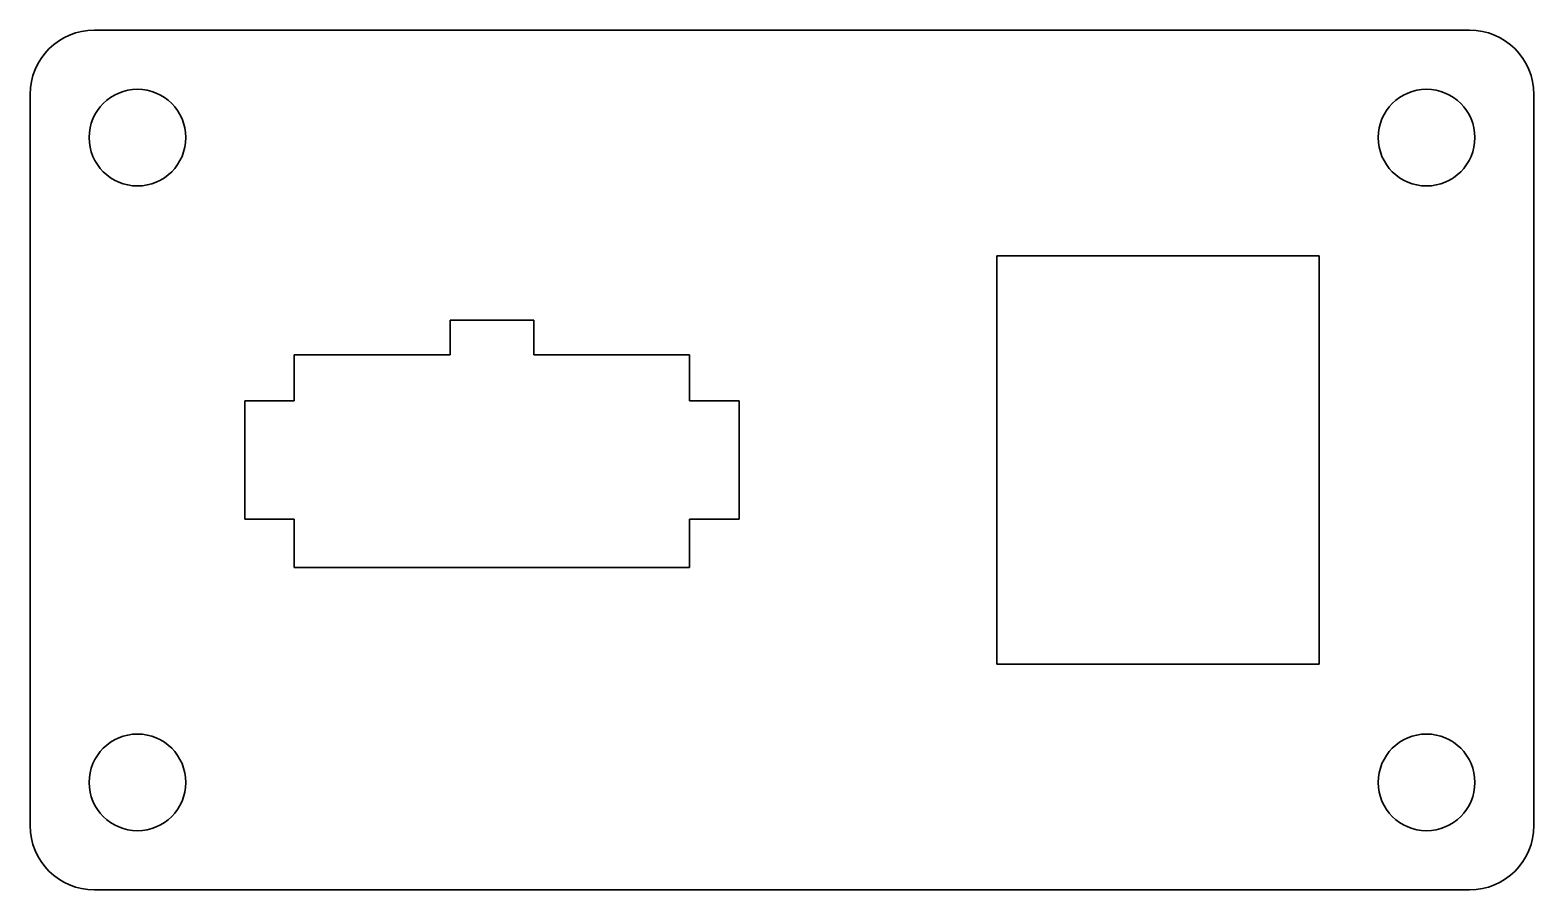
# Model space of a CAD drawing. Header units: inches. Extents: x 0 to 70, y 0 to 40.
import ezdxf

# ---------------------------------------------------------------- set-up
doc = ezdxf.new("R2010")
doc.units = ezdxf.units.IN
doc.header["$MEASUREMENT"] = 0
doc.layers.add('SIMUMAK Visible (ISO)', color=7, linetype='Continuous', lineweight=35)

# ---------------------------------------------------------------- blocks, each defined once
blk = doc.blocks.new('GLD-04-CCCD-01_Sheet_GLD-04-CCCD-01')
at = {"layer": 'SIMUMAK Visible (ISO)'}
for p, q in [((-32, 20), (32, 20)), ((-35, -17), (-35, 17)), ((35, 17), (35, -17)), ((10, 9.5), (25, 9.5)), ((10, -9.5), (10, 9.5)), ((25, 9.5), (25, -9.5)), ((-15.45, 6.5), (-11.55, 6.5)), ((-15.45, 4.9), (-15.45, 6.5)), ((-11.55, 6.5), (-11.55, 4.9)), ((-22.7, 4.9), (-15.45, 4.9)), ((-11.55, 4.9), (-4.3, 4.9)), ((-4.3, 4.9), (-4.3, 2.75)), ((-22.7, 2.75), (-22.7, 4.9)), ((-25, -2.75), (-25, 2.75)), ((-25, 2.75), (-22.7, 2.75)), ((-4.3, 2.75), (-2, 2.75)), ((-2, 2.75), (-2, -2.75)), ((-22.7, -2.75), (-25, -2.75)), ((-22.7, -5), (-22.7, -2.75)), ((-4.3, -2.75), (-4.3, -5)), ((-2, -2.75), (-4.3, -2.75)), ((-4.3, -5), (-22.7, -5)), ((25, -9.5), (10, -9.5)), ((32, -20), (-32, -20))]:
    blk.add_line(p, q, dxfattribs=at)
for centre in [(-30, 15), (30, 15), (-30, -15), (30, -15)]:
    blk.add_circle(centre, 2.25, dxfattribs=at)
at = {"layer": 'SIMUMAK Visible (ISO)', "extrusion": (0, 0, -1)}
for centre, start, end in [((32, 17), 360, 90), ((-32, 17), 90, 180), ((32, -17), 270, 360), ((-32, -17), 180, 270)]:
    blk.add_arc(centre, 3, start, end, dxfattribs=at)

msp = doc.modelspace()

# ---------------------------------------------------------------- block references
msp.add_blockref('GLD-04-CCCD-01_Sheet_GLD-04-CCCD-01', (35, 20))

doc.saveas('drawing.dxf')
